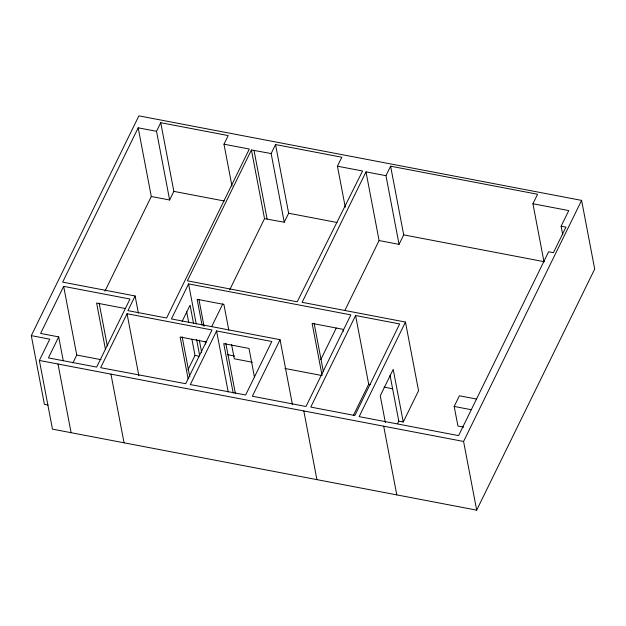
<?xml version="1.0" encoding="UTF-8"?>
<svg xmlns="http://www.w3.org/2000/svg" width="626" height="626" viewBox="0 0 626 626"><rect width="100%" height="100%" fill="white"/><g stroke="black" fill="none" stroke-linecap="round" stroke-linejoin="round"><path stroke-width="0.94" d="M31.3 335.638L138.894 115.857L581.601 200.39L594.7 269.07L476.683 510.143L52.467 429.139L39.368 360.459L49.79 339.167L31.3 335.638L44.399 404.318L48.1 405.022M138.189 127.814L151.289 196.494L169.63 199.991L156.523 131.311L138.189 127.814L62.647 282.123L135.114 295.957L138.393 313.125M58.695 336.89L48.413 357.892L96.662 367.102L129.989 299.025L63.656 286.356L40.604 333.439L58.695 336.89L63.249 360.74M156.523 131.311L160.741 122.696L228.208 135.584L223.991 144.199L231.996 186.165M104.933 291.184L151.289 196.494M72.913 362.884L76.755 355.036L63.656 286.356M169.63 199.991L173.848 191.376L160.741 122.696M135.114 295.957L127.931 310.637L166.602 318.024L249.328 149.035L223.991 144.199M127.055 313.743L100.637 367.697L185.695 383.707L212.003 329.965L127.055 313.743L138.878 375.749M271.152 153.55L251.425 149.982L187.37 280.824L297.209 301.795L362.564 171L337.445 166.203L341.843 157.228L275.542 144.567L271.152 153.55L284.251 222.222L264.532 218.662L229.711 289.791M280.049 339.683L252.356 396.242L306.004 406.485L350.85 314.878L188.582 283.891L171.422 318.939L280.049 339.683L292.42 404.545M182.15 321.349L190.061 305.183L193.497 323.188M187.925 369.911L195.007 355.443L191.932 339.331M211.651 326.67L222.825 303.837M216.565 330.951L190.312 384.575L245.635 394.99L271.817 341.499L216.565 330.951L228.216 392.001M284.251 222.222L288.649 213.247L275.542 144.567M365.999 171.868L379.098 240.548L399.059 244.359L385.96 175.679L365.999 171.868L302.131 302.319L405.46 322.054L418.559 390.734L403.254 422.01L398.793 421.157L390.029 375.224M385.96 175.679L390.608 166.187L537.562 194.248L532.922 203.74L544.017 261.926M320.802 359.621L336.232 328.102M344.809 310.59L379.098 240.548M355.591 315.52L310.762 407.08L354.84 415.5L399.662 323.939L355.591 315.52L368.691 384.2L353.322 415.594M399.059 244.359L403.707 234.867L390.608 166.187M405.46 322.054L359.16 416.634L458.6 435.626L548.611 251.769L553.423 252.693L565.935 227.128L561.123 226.205L568.768 210.586L532.922 203.74M397.541 423.716L398.793 421.157M463.647 427.128L457.927 426.04L454.194 406.454L459.414 395.788L476.566 399.067M476.683 510.143L463.584 441.463L581.601 200.39M403.707 234.867L543.939 261.645M173.848 191.376L224.21 200.993M288.649 213.247L336.952 222.473M125.286 308.532L96.615 303.054L105.481 349.551M206.541 342.031L180.147 336.991L188.113 378.769M227.348 354.637L234.648 356.03M368.691 384.2L370.608 384.567M384.02 387.126L392.643 388.769M252.411 362.258L234.28 358.792L231.55 344.488M284.861 368.456L321.13 375.381M195.007 355.443L199.021 356.21M454.194 406.454L471.339 409.733M76.755 355.036L101.099 359.684M39.368 360.459L463.584 441.463M561.123 226.205L562.766 234.789M403.254 422.01L393.206 369.371L380.272 395.804L385.381 422.605M337.445 166.203L345.27 207.222M383.699 426.212L396.798 494.892M343.439 331.209L343.079 329.315L312.131 323.407L322.085 375.561M314.135 323.282L323.36 371.641M303.813 410.953L316.92 479.633M254 150.271L267.099 218.951M251.425 149.982L264.532 218.662M254.422 376.907L248.991 348.424L223.748 343.604L233.169 392.979M228.819 330.176L223.905 304.424L197.127 299.314L202.041 325.066M225.806 343.353L235.407 393.676M198.951 299.58L204.045 326.287M205.14 341.28L205.68 344.144M188.582 283.891L196.228 323.955M199.318 340.168L201.682 352.571M196.572 339.3L199.647 355.419M186.689 311.842L188.676 322.273M182.158 336.843L189.764 376.727M99.151 303.148L107.296 345.849M110.951 374.129L124.05 442.809M57.999 364.019L71.098 432.699"/></g></svg>
